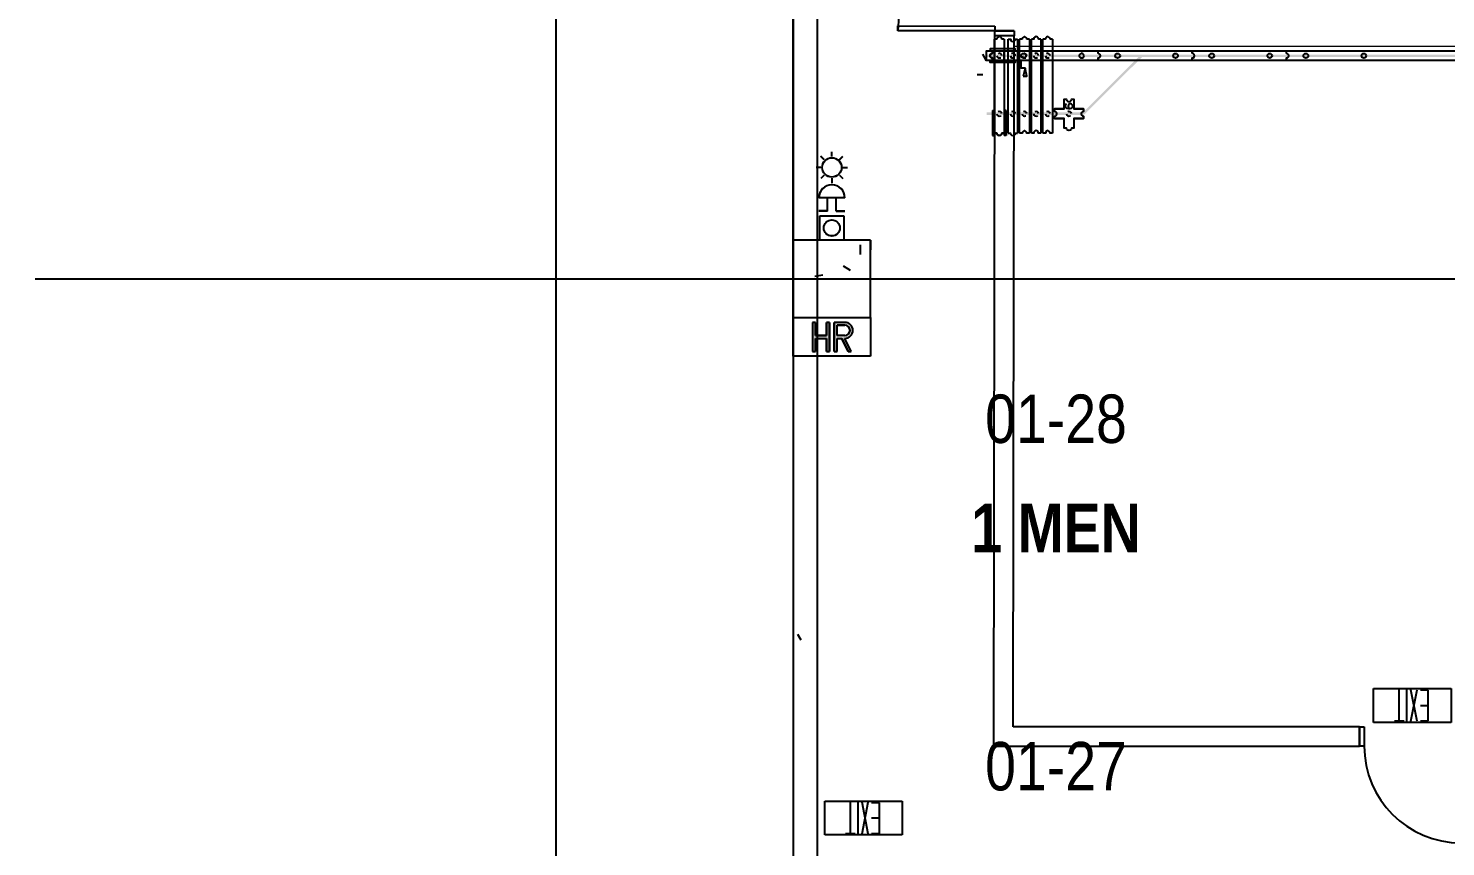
# Model space of a CAD drawing. Header units: millimetres. Extents: x -20146070 to 165023, y -3349561 to 35447.
# Drawn here: x -4864 to 9778, y -66689 to -58238 of the extents above; entities that cross this region are included whole.
import ezdxf
from ezdxf import colors
from ezdxf.entities.mleader import LeaderData, LeaderLine
from ezdxf.math import Vec2, Vec3

# ---------------------------------------------------------------- set-up
doc = ezdxf.new("R2010")
doc.units = ezdxf.units.MM
doc.header["$LTSCALE"] = 50
doc.linetypes.add('CONTINOUS', pattern=[0])
doc.layers.get('Defpoints').update_dxf_attribs({"color": 8, "lineweight": 9})
for name, color, linetype in [('BLK_2 - 1ST_2ND_STOREY_PLAN$0$0-1', 8, 'Continuous'), ('BLK_2 - 1ST_2ND_STOREY_PLAN$0$1599_DB_A_BLK2_HQ_R21- LINKVIEW_BLK2_1ST STOREY Toilet JOH$0$A-_DETA----_ED', 8, 'Continuous'), ('BLK_2 - 1ST_2ND_STOREY_PLAN$0$1599_DB_A_BLK2_HQ_R21- LINKVIEW_BLK2_1ST STOREY Toilet JOH$0$E-_LIGT----_E', 8, 'Continuous'), ('BLK_2 - 1ST_2ND_STOREY_PLAN$0$1599_DB_A_BLK2_HQ_R21- LINKVIEW_BLK2_1ST STOREY Toilet JOH$0$S-_COLN----_E', 8, 'Continuous'), ('BLK_2 - 1ST_2ND_STOREY_PLAN$0$A-_DETA----_ED-2', 8, 'Continuous'), ('BLK_2 - 1ST_2ND_STOREY_PLAN$0$A-_DOOR----_E', 8, 'Continuous'), ('BLK_2 - 1ST_2ND_STOREY_PLAN$0$A-_DOOR----_E-1', 8, 'Continuous'), ('BLK_2 - 1ST_2ND_STOREY_PLAN$0$A-_FLOR----_E', 8, 'Continuous'), ('BLK_2 - 1ST_2ND_STOREY_PLAN$0$A-_FURT----_E-1', 8, 'Continuous'), ('BLK_2 - 1ST_2ND_STOREY_PLAN$0$A-_WALL----_H-2', 8, 'Continuous'), ('BLK_2 - 1ST_2ND_STOREY_PLAN$0$A-_WALLPRTN_E', 8, 'Continuous'), ('BLK_2 - 1ST_2ND_STOREY_PLAN$0$A-_WALLPRTN_E-1', 8, 'Continuous'), ('BLK_2 - 1ST_2ND_STOREY_PLAN$0$E-_FIREALAM_E-1', 8, 'Continuous'), ('BLK_2 - 1ST_2ND_STOREY_PLAN$0$E-_LIGT----_E', 8, 'Continuous'), ('BLK_2 - 1ST_2ND_STOREY_PLAN$0$PDF3_Geometry', 8, 'Continuous'), ('BLK_2 - 1ST_2ND_STOREY_PLAN$0$PDF3_Solid Fills', 8, 'Continuous'), ('BLK_2 - 1ST_2ND_STOREY_PLAN$0$S-_COLN----_E', 8, 'Continuous'), ('BLK_2 - 1ST_2ND_STOREY_PLAN$0$S-_COLN----_E-1', 8, 'Continuous'), ('BLK_2 - 1ST_2ND_STOREY_PLAN$0$S-_COLN----_E-2', 8, 'Continuous'), ('M_FIREALAM-_E-', 10, 'Continuous'), ('NW_ARCHI RM NAME', 7, 'Continuous'), ('NW_GRID LINE', 8, 'Continuous')]:
    doc.layers.add(name, color=color, linetype=linetype)
doc.styles.add('Arial Narrow_1', font='ARIALN.TTF', dxfattribs={"height": 500})
doc.styles.add('Arial Narrow_B_1', font='ARIALNB.TTF', dxfattribs={"height": 500})
doc.styles.add('RomanS', font='romans__.ttf', dxfattribs={"width": 0.75, "height": 40})

# ---------------------------------------------------------------- blocks, each defined once
blk = doc.blocks.new('BLK_2 - 1ST_2ND_STOREY_PLAN$0$IDA - Fire Alarm Bell1 - IDA - Fire Alarm Bell-2587577-BLK 2 1ST STOREY PLAN')
at = {"layer": 'BLK_2 - 1ST_2ND_STOREY_PLAN$0$A-_DETA----_ED-2'}
for p, q in [((-45, -350), (-135, -350)), ((-45, -350), (-45, -485)), ((45, -350), (135, -350)), ((45, -350), (45, -485)), ((-135, -485), (135, -485))]:
    blk.add_line(p, q, dxfattribs=at)
blk.add_arc((0, -485), 135, 180, 360, dxfattribs=at)
blk = doc.blocks.new('BLK_2 - 1ST_2ND_STOREY_PLAN$0$IDA - Manual Call Point1 - IDA - Manual Call Point-2587578-BLK 2 1ST STOREY PLAN')
at = {"layer": 'BLK_2 - 1ST_2ND_STOREY_PLAN$0$A-_DETA----_ED-2'}
for p, q in [((-125, -300), (-125, -50)), ((-125, -50), (125, -50)), ((125, -50), (125, -300)), ((125, -300), (-125, -300))]:
    blk.add_line(p, q, dxfattribs=at)
blk.add_circle((0, -175), 83.3, dxfattribs=at)
blk = doc.blocks.new('BLK_2 - 1ST_2ND_STOREY_PLAN$0$IDA - Strobe Light - IDA - Strobe Light-3513472-BLK 2 1ST STOREY PLAN')
at = {"layer": 'BLK_2 - 1ST_2ND_STOREY_PLAN$0$A-_DETA----_ED-2'}
for p, q in [((-80, 880), (-115, 915)), ((0, 912), (0, 962)), ((80, 880), (115, 915)), ((-113, 800), (-163, 800)), ((112, 800), (162, 800)), ((-80, 720), (-115, 685)), ((0, 687), (0, 637)), ((80, 720), (115, 685))]:
    blk.add_line(p, q, dxfattribs=at)
blk.add_circle((0, 800), 100, dxfattribs=at)
blk = doc.blocks.new('BLK_2 - 1ST_2ND_STOREY_PLAN$0$1599_DB_A_BLK2_HQ_R21_rvt-1-BLK 2 1ST STOREY PLAN')
at = {"layer": 'BLK_2 - 1ST_2ND_STOREY_PLAN$0$A-_WALL----_H-2'}
h = blk.add_hatch(dxfattribs=at)
h.set_pattern_fill('FP_3', color=256, style=0, pattern_type=2)
h.set_pattern_definition([(0, (0, 0), (1016, 254), [83.82, -678.18, 83.82, -678.18, -4064]), (0, (0, 0), (1016, 254), [-1524, 83.82, -1440.18, 83.82, -678.18, -1778]), (0, (0, 0), (1016, 254), [-3810, 83.82, -424.18, 83.82, -1186.18]), (120, (381, 127), (-727.97045, 752.8818), [83.82, -678.18, 83.82, -678.18, -4064]), (120, (381, 127), (-727.97045, 752.8818), [-1524, 83.82, -1440.18, 83.82, -678.18, -1778]), (120, (381, 127), (-727.97045, 752.8818), [-3810, 83.82, -424.18, 83.82, -1186.18]), (240, (508, 635), (-288.02955, -1006.8818), [83.82, -678.18, 83.82, -678.18, -4064]), (240, (508, 635), (-288.02955, -1006.8818), [-1524, 83.82, -1440.18, 83.82, -678.18, -1778]), (240, (508, 635), (-288.02955, -1006.8818), [-3810, 83.82, -424.18, 83.82, -1186.18])])
h.paths.add_polyline_path([(-139086, -116002), (-139011, -116002), (-139011, -115786), (-139086, -115786), (-139086, -115811), (-139136, -115811), (-139136, -115977), (-139086, -115977)])
h.paths.add_polyline_path([(-139086, -114386), (-139011, -114386), (-139011, -114169), (-139086, -114169), (-139086, -114194), (-139136, -114194), (-139136, -114361), (-139086, -114361)])
h.paths.add_polyline_path([(-139079, -112769), (-139011, -112769), (-139011, -112552), (-139086, -112552), (-139086, -112577), (-139136, -112577), (-139136, -112744), (-139086, -112744), (-139086, -112769)])
h.paths.add_polyline_path([(-139011, -108952), (-139011, -108686), (-139086, -108686), (-139086, -108711), (-139136, -108711), (-139136, -108927), (-139086, -108927), (-139086, -108952), (-139069, -108952)])
h.paths.add_polyline_path([(-139086, -107286), (-139011, -107286), (-139011, -107037), (-139086, -107037), (-139086, -107062), (-139136, -107062), (-139136, -107261), (-139086, -107261)])
h.paths.add_polyline_path([(-139086, -105637), (-139011, -105637), (-139011, -105352), (-139086, -105352), (-139086, -105377), (-139136, -105377), (-139136, -105612), (-139086, -105612)])
at = {"layer": 'BLK_2 - 1ST_2ND_STOREY_PLAN$0$S-_COLN----_E-2'}
h = blk.add_hatch(dxfattribs=at)
h.set_pattern_fill('FP_2', color=256, style=0, pattern_type=2)
h.set_pattern_definition([(50, (0, 0), (1821.84, -159.391), [190.5, -2095.5]), (355, (0, 0), (-352.428, 1910.567), [152.4, -1676.4]), (100.451, (151.8, -13.3), (1469.426, 1751.166), [161.9, -1780.901]), (46.184, (0, 508), (2710.79, -420.428), [285.75, -3143.25]), (96.636, (226, 473), (2374.026, 2474.276), [242.85, -2671.35]), (351.184, (0, 508), (2374.05, 2474.253), [228.6, -2514.6]), (21, (254, 381), (1516.144, -1022.652), [190.5, -2095.5]), (326, (254, 381), (618.02, 1841.88), [152.4, -1676.4]), (71.451, (380.3, 295.8), (2134.171, 819.212), [161.9, -1780.901]), (37.5, (0, 0), (30.886, 845.5504), [83.82, -1572.26, 83.82, -1617.98, -1682.75]), (37.5, (0, 0), (30.886, 845.5504), [-3357.88, 83.82, -1598.93]), (7.5, (0, 0), (668.1966, 1001.8057), [83.82, -886.46, 83.82, -1534.16, -641.35]), (7.5, (0, 0), (668.1966, 1001.8057), [-2588.26, 83.82, -557.53]), (327.5, (-566.4, 0), (1355.9093, -57.2896), [83.82, -551.18, 83.82, -1897.38, -2628.9]), (327.5, (-566.4, 0), (1355.9093, -57.2896), [-2616.2, 83.82, -2545.08]), (317.5, (-820.4, 0), (1481.293, 254.266), [83.82, -741.68, 83.82, -1231.9, -1866.9]), (317.5, (-820.4, 0), (1481.293, 254.266), [-2141.22, 83.82, -1783.08])])
h.paths.add_polyline_path([(-139104, -103952), (-138336, -103952), (-138336, -103152), (-139136, -103152), (-139136, -103952)])
at = {"layer": 'BLK_2 - 1ST_2ND_STOREY_PLAN$0$A-_FLOR----_E'}
for p, q in [((-139136, -87202), (-139136, -103952)), ((-141586, -89227), (-141586, -119702)), ((-139136, -103952), (-139136, -89227))]:
    blk.add_line(p, q, dxfattribs=at)
at = {"layer": 'BLK_2 - 1ST_2ND_STOREY_PLAN$0$A-_WALLPRTN_E'}
blk.add_line((-138336, -103152), (-138336, -103252), dxfattribs=at)
at = {"layer": 'BLK_2 - 1ST_2ND_STOREY_PLAN$0$A-_WALLPRTN_E-1'}
blk.add_line((-138441, -103302), (-138441, -103202), dxfattribs=at)
at = {"layer": 'BLK_2 - 1ST_2ND_STOREY_PLAN$0$S-_COLN----_E'}
blk.add_line((-138336, -103252), (-138336, -103152), dxfattribs=at)
at = {"layer": 'BLK_2 - 1ST_2ND_STOREY_PLAN$0$S-_COLN----_E-1'}
for p, q in [((-138336, -103152), (-139136, -103152)), ((-138336, -103952), (-138336, -103252)), ((-139136, -103952), (-138336, -103952))]:
    blk.add_line(p, q, dxfattribs=at)
at = {"layer": 'BLK_2 - 1ST_2ND_STOREY_PLAN$0$E-_FIREALAM_E-1'}
blk.add_blockref('BLK_2 - 1ST_2ND_STOREY_PLAN$0$IDA - Strobe Light - IDA - Strobe Light-3513472-BLK 2 1ST STOREY PLAN', (-138736, -103202), dxfattribs=at)
at = {"layer": 'BLK_2 - 1ST_2ND_STOREY_PLAN$0$E-_FIREALAM_E-1', "rotation": 180}
for name in ['BLK_2 - 1ST_2ND_STOREY_PLAN$0$IDA - Fire Alarm Bell1 - IDA - Fire Alarm Bell-2587577-BLK 2 1ST STOREY PLAN', 'BLK_2 - 1ST_2ND_STOREY_PLAN$0$IDA - Manual Call Point1 - IDA - Manual Call Point-2587578-BLK 2 1ST STOREY PLAN']:
    blk.add_blockref(name, (-138736, -103202), dxfattribs=at)
blk = doc.blocks.new('BLK_2 - 1ST_2ND_STOREY_PLAN$0$1599_DB_A_BLK2_HQ_R21- LINKVIEW_BLK2_1ST STOREY Toilet JOH$0$IDA - Exit Sign - IDA - Exit Sign - One Side-2587573-LINKVIEW_BLK2_1ST STOREY')
at = {"layer": 'BLK_2 - 1ST_2ND_STOREY_PLAN$0$1599_DB_A_BLK2_HQ_R21- LINKVIEW_BLK2_1ST STOREY Toilet JOH$0$A-_DETA----_ED'}
for p, q in [((-164, -115), (-164, -433)), ((-84, -115), (-164, -115)), ((-49, -113), (14, -438)), ((14, -113), (-49, -438)), ((55, -113), (55, -438)), ((185, -115), (85, -115)), ((135, -115), (135, -438)), ((-84, -275), (-164, -275)), ((-164, -433), (-84, -433))]:
    blk.add_line(p, q, dxfattribs=at)
at = {"layer": 'BLK_2 - 1ST_2ND_STOREY_PLAN$0$1599_DB_A_BLK2_HQ_R21- LINKVIEW_BLK2_1ST STOREY Toilet JOH$0$E-_LIGT----_E'}
for p, q in [((-400, -450), (-400, -100)), ((-400, -100), (400, -100)), ((400, -100), (400, -450)), ((400, -450), (-400, -450))]:
    blk.add_line(p, q, dxfattribs=at)
blk = doc.blocks.new('BLK_2 - 1ST_2ND_STOREY_PLAN$0$1599_DB_A_BLK2_HQ_R21- LINKVIEW_BLK2_1ST STOREY Toilet JOH$0$IDA - Strobe Light - IDA - Strobe Light-3513472-LINKVIEW_BLK2_1ST STOREY')
at = {"layer": 'BLK_2 - 1ST_2ND_STOREY_PLAN$0$1599_DB_A_BLK2_HQ_R21- LINKVIEW_BLK2_1ST STOREY Toilet JOH$0$A-_DETA----_ED'}
for p, q in [((-80, 880), (-115, 915)), ((0, 912), (0, 962)), ((80, 880), (115, 915)), ((-113, 800), (-163, 800)), ((112, 800), (162, 800)), ((-80, 720), (-115, 685)), ((0, 687), (0, 637)), ((80, 720), (115, 685))]:
    blk.add_line(p, q, dxfattribs=at)
blk.add_circle((0, 800), 100, dxfattribs=at)
blk = doc.blocks.new('BLK_2 - 1ST_2ND_STOREY_PLAN$0$1599_DB_A_BLK2_HQ_R21- LINKVIEW_BLK2_1ST STOREY Toilet JOH$0$IDA - Manual Call Point1 - IDA - Manual Call Point-2587578-LINKVIEW_BLK2_1ST STOREY')
at = {"layer": 'BLK_2 - 1ST_2ND_STOREY_PLAN$0$1599_DB_A_BLK2_HQ_R21- LINKVIEW_BLK2_1ST STOREY Toilet JOH$0$A-_DETA----_ED'}
for p, q in [((-125, -300), (-125, -50)), ((-125, -50), (125, -50)), ((125, -50), (125, -300)), ((125, -300), (-125, -300))]:
    blk.add_line(p, q, dxfattribs=at)
blk.add_circle((0, -175), 83.3, dxfattribs=at)
blk = doc.blocks.new('BLK_2 - 1ST_2ND_STOREY_PLAN$0$1599_DB_A_BLK2_HQ_R21- LINKVIEW_BLK2_1ST STOREY Toilet JOH$0$IDA - Fire Alarm Bell1 - IDA - Fire Alarm Bell-2587577-LINKVIEW_BLK2_1ST STOREY')
at = {"layer": 'BLK_2 - 1ST_2ND_STOREY_PLAN$0$1599_DB_A_BLK2_HQ_R21- LINKVIEW_BLK2_1ST STOREY Toilet JOH$0$A-_DETA----_ED'}
for p, q in [((-45, -350), (-135, -350)), ((-45, -350), (-45, -485)), ((45, -350), (135, -350)), ((45, -350), (45, -485)), ((-135, -485), (135, -485))]:
    blk.add_line(p, q, dxfattribs=at)
blk.add_arc((0, -485), 135, 180, 360, dxfattribs=at)
blk = doc.blocks.new('BLK_2 - 1ST_2ND_STOREY_PLAN$0$IDA - Exit Sign - IDA - Exit Sign - One Side-2587573-BLK 2 1ST STOREY PLAN')
at = {"layer": 'BLK_2 - 1ST_2ND_STOREY_PLAN$0$A-_DETA----_ED-2'}
for p, q in [((-164, -115), (-164, -433)), ((-84, -115), (-164, -115)), ((-49, -113), (14, -438)), ((14, -113), (-49, -438)), ((55, -113), (55, -438)), ((185, -115), (85, -115)), ((135, -115), (135, -438)), ((-84, -275), (-164, -275)), ((-164, -433), (-84, -433))]:
    blk.add_line(p, q, dxfattribs=at)
at = {"layer": 'BLK_2 - 1ST_2ND_STOREY_PLAN$0$E-_LIGT----_E'}
for p, q in [((-400, -450), (-400, -100)), ((-400, -100), (400, -100)), ((400, -100), (400, -450)), ((400, -450), (-400, -450))]:
    blk.add_line(p, q, dxfattribs=at)
blk = doc.blocks.new('BLK_2 - 1ST_2ND_STOREY_PLAN$0$IDA - F - Single - Swing - 1100L X 2200H - B2-TD01-4055582-BLK 2 -1ST STOREY WALL SETTING OUT')
at = {"layer": 'BLK_2 - 1ST_2ND_STOREY_PLAN$0$A-_DOOR----_E'}
for p, q in [((-550, 100), (-550, -100)), ((-550, 100), (-500, 100)), ((-550, 100), (-550, 100)), ((-500, 100), (-500, -100)), ((-500, 100), (-500, 100)), ((500, 100), (500, -100)), ((500, 100), (550, 100)), ((500, 100), (500, 100)), ((550, 100), (550, -100)), ((550, 100), (550, 100)), ((-550, -100), (-550, -100)), ((-500, -100), (-550, -100)), ((-500, -100), (-500, -100)), ((450, -100), (500, -100)), ((450, -1100), (450, -100)), ((500, -100), (500, -1100)), ((500, -100), (500, -100)), ((550, -100), (500, -100)), ((550, -100), (550, -100)), ((500, -1100), (450, -1100))]:
    blk.add_line(p, q, dxfattribs=at)
blk.add_arc((500, -100), 1000, 180, 270, dxfattribs=at)
at = {"layer": 'BLK_2 - 1ST_2ND_STOREY_PLAN$0$A-_DOOR----_E-1'}
for p, q in [((-550, 100), (-500, 100)), ((-550, -100), (-550, 100)), ((-500, 100), (-500, -100)), ((500, 100), (550, 100)), ((500, -100), (500, 100)), ((550, 100), (550, -100)), ((-500, -100), (-550, -100)), ((550, -100), (500, -100))]:
    blk.add_line(p, q, dxfattribs=at)
blk = doc.blocks.new('BLK_2 - 1ST_2ND_STOREY_PLAN$0$1599_DB_A_BLK2_HQ_R21- LINKVIEW_BLK2_1ST STOREY Toilet JOH$0$IDA - Hosereel - Scaled - HR-3516646-LINKVIEW_BLK2_1ST STOREY')
at = {"layer": 'BLK_2 - 1ST_2ND_STOREY_PLAN$0$1599_DB_A_BLK2_HQ_R21- LINKVIEW_BLK2_1ST STOREY Toilet JOH$0$A-_DETA----_ED'}
blk.add_hatch(color=256, dxfattribs=at).paths.add_polyline_path([(-120, -50), (-150, -50), (-150, -350), (-120, -350), (-120, -215), (-5, -215), (-5, -350), (25, -350), (25, -50), (-5, -50), (-5, -185), (-120, -185)], flags=0)
h = blk.add_hatch(color=256, dxfattribs=at)
h.paths.add_polyline_path([(185, -50), (75, -50), (75, -350), (105, -350), (105, -215), (152, -215), (217, -350), (250, -350), (185, -215), (206, -212), (226, -204), (244, -190), (256, -174), (265, -154), (267, -132), (265, -111), (256, -91), (243, -74), (226, -61), (206, -53)], flags=0)
h.paths.add_polyline_path([(105, -80), (199, -82), (211, -87), (222, -95), (230, -106), (236, -119), (238, -132), (236, -146), (230, -159), (222, -170), (211, -178), (199, -183), (185, -185), (105, -185)], flags=0)
for p, q in [((-350, -400), (-350, 0)), ((-350, 0), (450, 0)), ((450, 0), (450, -400)), ((-120, -50), (-150, -50)), ((-150, -50), (-150, -350)), ((-120, -50), (-150, -50)), ((-150, -50), (-150, -350)), ((-120, -50), (-120, -185)), ((-120, -185), (-120, -50)), ((25, -50), (-5, -50)), ((-5, -185), (-5, -50)), ((25, -50), (-5, -50)), ((-5, -50), (-5, -185)), ((25, -50), (25, -350)), ((25, -350), (25, -50)), ((75, -350), (75, -50)), ((185, -50), (75, -50)), ((185, -50), (75, -50)), ((75, -50), (75, -350)), ((105, -185), (105, -80)), ((185, -80), (105, -80)), ((105, -185), (105, -80)), ((105, -80), (185, -80)), ((-120, -185), (-5, -185)), ((-5, -185), (-120, -185)), ((-120, -215), (-5, -215)), ((-120, -215), (-120, -350)), ((-120, -350), (-120, -215)), ((-120, -215), (-5, -215)), ((-5, -350), (-5, -215)), ((-5, -215), (-5, -350)), ((185, -185), (105, -185)), ((185, -185), (105, -185)), ((105, -350), (105, -215)), ((105, -215), (152, -215)), ((105, -350), (105, -215)), ((105, -215), (152, -215)), ((217, -350), (152, -215)), ((152, -215), (217, -350)), ((250, -350), (185, -215)), ((250, -350), (185, -215)), ((450, -400), (-350, -400)), ((-150, -350), (-120, -350)), ((-150, -350), (-120, -350)), ((-5, -350), (25, -350)), ((-5, -350), (25, -350)), ((75, -350), (105, -350)), ((75, -350), (105, -350)), ((217, -350), (250, -350)), ((217, -350), (250, -350))]:
    blk.add_line(p, q, dxfattribs=at)
for radius in [82.5, 82.5, 52.5, 52.5]:
    blk.add_arc((185, -132), radius, 270, 90, dxfattribs=at)
blk = doc.blocks.new('BLK_2 - 1ST_2ND_STOREY_PLAN$0$1599_DB_A_BLK2_HQ_R21- LINKVIEW_BLK2_1ST STOREY Toilet JOH')
at = {"layer": 'BLK_2 - 1ST_2ND_STOREY_PLAN$0$1599_DB_A_BLK2_HQ_R21- LINKVIEW_BLK2_1ST STOREY Toilet JOH$0$S-_COLN----_E'}
h = blk.add_hatch(dxfattribs=at)
h.set_pattern_fill('FP_1', color=256, style=0, pattern_type=2)
h.set_pattern_definition([(50, (0, 0), (1821.84, -159.39), [190.5, -2095.5]), (355, (0, 0), (-352.43, 1910.57), [152.4, -1676.4]), (100.451, (151.8, -13.3), (1469.426, 1751.166), [161.9, -1780.9]), (46.184, (0, 508), (2710.79, -420.43), [285.75, -3143.25]), (96.636, (226, 473), (2374.03, 2474.28), [242.85, -2671.35]), (351.184, (0, 508), (2374.05, 2474.25), [228.6, -2514.6]), (21, (254, 381), (1516.143, -1022.652), [190.5, -2095.5]), (326, (254, 381), (618.02, 1841.88), [152.4, -1676.4]), (71.451, (380.3, 295.8), (2134.17, 819.21), [161.9, -1780.9]), (37.5, (0, 0), (30.886, 845.5504), [83.82, -1572.26, 83.82, -1617.98, -1682.75]), (37.5, (0, 0), (30.886, 845.5504), [-3357.88, 83.82, -1598.93]), (7.5, (0, 0), (668.197, 1001.806), [83.82, -886.46, 83.82, -1534.16, -641.35]), (7.5, (0, 0), (668.197, 1001.806), [-2588.26, 83.82, -557.53]), (327.5, (-566.4, 0), (1355.909, -57.2896), [83.82, -551.18, 83.82, -1897.38, -2628.9]), (327.5, (-566.4, 0), (1355.909, -57.2896), [-2616.2, 83.82, -2545.08]), (317.5, (-820.4, 0), (1481.293, 254.266), [83.82, -741.68, 83.82, -1231.9, -1866.9]), (317.5, (-820.4, 0), (1481.293, 254.266), [-2141.22, 83.82, -1783.08])])
h.paths.add_polyline_path([(-7797, -61225), (-7029, -61225), (-7029, -60425), (-7829, -60425), (-7829, -61225)], flags=0)
for p, q in [((-10279, -46500), (-10279, -76975)), ((-7829, -54025), (-7829, -75475)), ((-7029, -60425), (-7829, -60425)), ((-7029, -60425), (-7029, -60525)), ((-7029, -60525), (-7029, -60425)), ((-7029, -61113), (-7029, -60425)), ((-7029, -61225), (-7029, -60525)), ((-7829, -61225), (-7029, -61225))]:
    blk.add_line(p, q, dxfattribs=at)
at = {"layer": 'BLK_2 - 1ST_2ND_STOREY_PLAN$0$A-_WALLPRTN_E'}
for p, q in [((-5757, -65650), (-5747, -58315)), ((-5547, -58315), (-5747, -58315)), ((-5557, -65450), (-5547, -58315)), ((-1980, -65450), (-5557, -65450)), ((-1980, -65650), (-1980, -65450))]:
    blk.add_line(p, q, dxfattribs=at)
at = {"layer": 'BLK_2 - 1ST_2ND_STOREY_PLAN$0$A-_WALLPRTN_E-1'}
blk.add_line((-5757, -65650), (-1980, -65650), dxfattribs=at)
at = {"layer": 'Defpoints'}
blk.add_line((-5547, -58422), (-594, -58422), dxfattribs=at)
at = {"layer": 'BLK_2 - 1ST_2ND_STOREY_PLAN$0$1599_DB_A_BLK2_HQ_R21- LINKVIEW_BLK2_1ST STOREY Toilet JOH$0$S-_COLN----_E'}
for name, p in [('BLK_2 - 1ST_2ND_STOREY_PLAN$0$1599_DB_A_BLK2_HQ_R21- LINKVIEW_BLK2_1ST STOREY Toilet JOH$0$IDA - Strobe Light - IDA - Strobe Light-3513472-LINKVIEW_BLK2_1ST STOREY', (-7429, -60475)), ('BLK_2 - 1ST_2ND_STOREY_PLAN$0$1599_DB_A_BLK2_HQ_R21- LINKVIEW_BLK2_1ST STOREY Toilet JOH$0$IDA - Hosereel - Scaled - HR-3516646-LINKVIEW_BLK2_1ST STOREY', (-7479, -61225))]:
    blk.add_blockref(name, p, dxfattribs=at)
at = {"layer": 'BLK_2 - 1ST_2ND_STOREY_PLAN$0$1599_DB_A_BLK2_HQ_R21- LINKVIEW_BLK2_1ST STOREY Toilet JOH$0$S-_COLN----_E', "rotation": 180}
for name, p in [('BLK_2 - 1ST_2ND_STOREY_PLAN$0$1599_DB_A_BLK2_HQ_R21- LINKVIEW_BLK2_1ST STOREY Toilet JOH$0$IDA - Fire Alarm Bell1 - IDA - Fire Alarm Bell-2587577-LINKVIEW_BLK2_1ST STOREY', (-7429, -60475)), ('BLK_2 - 1ST_2ND_STOREY_PLAN$0$1599_DB_A_BLK2_HQ_R21- LINKVIEW_BLK2_1ST STOREY Toilet JOH$0$IDA - Manual Call Point1 - IDA - Manual Call Point-2587578-LINKVIEW_BLK2_1ST STOREY', (-7429, -60475)), ('BLK_2 - 1ST_2ND_STOREY_PLAN$0$1599_DB_A_BLK2_HQ_R21- LINKVIEW_BLK2_1ST STOREY Toilet JOH$0$IDA - Exit Sign - IDA - Exit Sign - One Side-2587573-LINKVIEW_BLK2_1ST STOREY', (-7102, -66668))]:
    blk.add_blockref(name, p, dxfattribs=at)
at = {"layer": 'BLK_2 - 1ST_2ND_STOREY_PLAN$0$A-_DOOR----_E', "rotation": 269.9197596336181}
blk.add_blockref('BLK_2 - 1ST_2ND_STOREY_PLAN$0$IDA - F - Single - Swing - 1100L X 2200H - B2-TD01-4055582-BLK 2 -1ST STOREY WALL SETTING OUT', (-5646, -57765), dxfattribs=at)
at = {"layer": 'BLK_2 - 1ST_2ND_STOREY_PLAN$0$A-_DOOR----_E'}
blk.add_blockref('BLK_2 - 1ST_2ND_STOREY_PLAN$0$IDA - F - Single - Swing - 1100L X 2200H - B2-TD01-4055582-BLK 2 -1ST STOREY WALL SETTING OUT', (-1430, -65550), dxfattribs=at)
at = {"layer": 'BLK_2 - 1ST_2ND_STOREY_PLAN$0$A-_FURT----_E-1', "rotation": 180}
blk.add_blockref('BLK_2 - 1ST_2ND_STOREY_PLAN$0$IDA - Exit Sign - IDA - Exit Sign - One Side-2587573-BLK 2 1ST STOREY PLAN', (-1433, -65506), dxfattribs=at)
blk = doc.blocks.new('BLK_2 - 1ST_2ND_STOREY_PLAN')
at = {"layer": 'BLK_2 - 1ST_2ND_STOREY_PLAN$0$PDF3_Solid Fills'}
for points in [[(-126437, -101237), (-137137, -101237), (-137137, -101261), (-126437, -101261)], [(-136802, -101249), (-136829, -101249), (-136829, -101847), (-136802, -101847)], [(-136145, -101838), (-136127, -101856), (-135528, -101258), (-135546, -101240)], [(-137137, -101835), (-137137, -101862), (-136136, -101862), (-136136, -101835)]]:
    blk.add_hatch(color=256, dxfattribs=at).paths.add_polyline_path(points)
at = {"layer": 'BLK_2 - 1ST_2ND_STOREY_PLAN$0$PDF3_Geometry'}
for points in [[(-136957, -101077), (-136980, -101077), (-136983, -101065), (-136992, -101056), (-137007, -101050), (-137019, -101056), (-137028, -101065), (-137031, -101077), (-137057, -101077)], [(-136915, -101077), (-136891, -101077), (-136888, -101089), (-136879, -101098), (-136865, -101101), (-136853, -101098), (-136844, -101089), (-136841, -101077), (-136817, -101077)], [(-136696, -101077), (-136722, -101077), (-136725, -101065), (-136734, -101056), (-136746, -101050), (-136758, -101056), (-136767, -101065), (-136770, -101077), (-136796, -101077)], [(-136577, -101077), (-136601, -101077), (-136604, -101065), (-136613, -101056), (-136625, -101050), (-136639, -101056), (-136648, -101065), (-136651, -101077), (-136675, -101077)], [(-136456, -101077), (-136482, -101077), (-136485, -101065), (-136494, -101056), (-136506, -101050), (-136518, -101056), (-136527, -101065), (-136530, -101077), (-136556, -101077)], [(-137137, -101302), (-137176, -101234)], [(-136841, -101198), (-136841, -101178), (-137102, -101178), (-137102, -101198)], [(-136841, -101299), (-136841, -101320), (-137102, -101320), (-137102, -101299)], [(-137031, -101249), (-137028, -101261), (-137019, -101269), (-137007, -101272), (-136992, -101269)], [(-136980, -101249), (-136983, -101237), (-136992, -101228), (-137007, -101222), (-137019, -101228)], [(-136957, -101299), (-136957, -101198)], [(-136891, -101249), (-136888, -101261), (-136879, -101269), (-136865, -101272), (-136853, -101269)], [(-136841, -101249), (-136844, -101237), (-136853, -101228), (-136865, -101222), (-136879, -101228)], [(-136740, -101379), (-136782, -101379), (-136782, -101299)], [(-136770, -101249), (-136767, -101261), (-136758, -101269), (-136746, -101272), (-136734, -101269), (-136731, -101269)], [(-136722, -101249), (-136725, -101237), (-136734, -101228), (-136746, -101222), (-136758, -101228)], [(-136651, -101249), (-136648, -101261), (-136639, -101269), (-136625, -101272), (-136613, -101269)], [(-136601, -101249), (-136604, -101237), (-136613, -101228), (-136625, -101222), (-136639, -101228)], [(-136530, -101249), (-136527, -101261), (-136518, -101269), (-136506, -101272), (-136494, -101269), (-136491, -101269)], [(-136482, -101249), (-136485, -101237), (-136494, -101228), (-136506, -101222), (-136518, -101228)], [(-135985, -101299), (-135985, -101272), (-135973, -101269), (-135964, -101261), (-135961, -101249), (-135964, -101237), (-135973, -101228), (-135985, -101222), (-135985, -101198)], [(-135013, -101299), (-135013, -101272), (-135001, -101269), (-134992, -101261), (-134989, -101249), (-134992, -101237), (-135001, -101228), (-135013, -101222), (-135013, -101198)], [(-134041, -101299), (-134041, -101272), (-134029, -101269), (-134020, -101261), (-134017, -101249), (-134020, -101237), (-134029, -101228), (-134041, -101222), (-134041, -101198)], [(-137235, -101444), (-137176, -101444)], [(-136337, -101797), (-136337, -101699), (-136311, -101699), (-136308, -101711), (-136299, -101720), (-136287, -101723), (-136275, -101720), (-136263, -101711), (-136260, -101699), (-136236, -101699), (-136236, -101797), (-136136, -101797), (-136236, -101797), (-136136, -101797), (-136136, -101824), (-136148, -101827), (-136156, -101835), (-136162, -101847), (-136156, -101862), (-136148, -101871), (-136136, -101874), (-136136, -101898), (-136236, -101898), (-136136, -101898), (-136236, -101898), (-136236, -101998), (-136260, -101998), (-136263, -102010), (-136275, -102019), (-136287, -102022), (-136299, -102019), (-136308, -102010), (-136311, -101998), (-136337, -101998), (-136337, -101898)], [(-136313, -101750), (-136322, -101752), (-136325, -101764), (-136325, -101773), (-136322, -101782), (-136311, -101791), (-136293, -101794), (-136275, -101794), (-136260, -101791), (-136251, -101782), (-136248, -101773), (-136248, -101767), (-136251, -101758), (-136260, -101750), (-136269, -101747), (-136275, -101747), (-136284, -101750), (-136293, -101758), (-136296, -101767), (-136296, -101773), (-136293, -101782), (-136284, -101791), (-136275, -101794)], [(-137075, -101815), (-137057, -101815)], [(-137031, -101850), (-137028, -101862), (-137019, -101871), (-137007, -101874), (-136992, -101871), (-136992, -101868)], [(-136980, -101847), (-136983, -101835), (-136992, -101827), (-137007, -101824), (-137019, -101827)], [(-136936, -101815), (-136957, -101815)], [(-136891, -101850), (-136888, -101862), (-136879, -101871), (-136865, -101874), (-136853, -101871), (-136853, -101868)], [(-136841, -101847), (-136844, -101835), (-136853, -101827), (-136865, -101824), (-136879, -101827)], [(-136770, -101850), (-136767, -101862), (-136758, -101871), (-136746, -101874), (-136734, -101871), (-136731, -101868)], [(-136722, -101847), (-136725, -101835), (-136734, -101827), (-136746, -101824), (-136758, -101827)], [(-136651, -101850), (-136648, -101862), (-136639, -101871), (-136625, -101874), (-136613, -101871), (-136613, -101868)], [(-136601, -101847), (-136604, -101835), (-136613, -101827), (-136625, -101824), (-136639, -101827)], [(-136530, -101850), (-136527, -101862), (-136518, -101871), (-136506, -101874), (-136494, -101871), (-136491, -101868)], [(-136482, -101847), (-136485, -101835), (-136494, -101827), (-136506, -101824), (-136518, -101827)], [(-136435, -101898), (-136337, -101898), (-136435, -101898), (-136435, -101874), (-136423, -101871), (-136414, -101862), (-136411, -101847), (-136414, -101835), (-136423, -101827), (-136435, -101824), (-136435, -101797), (-136337, -101797), (-136435, -101797)], [(-136311, -101850), (-136308, -101862), (-136299, -101871), (-136287, -101874), (-136275, -101871), (-136272, -101868)], [(-136260, -101847), (-136263, -101835), (-136275, -101827), (-136287, -101824), (-136299, -101827)], [(-136696, -102049), (-136722, -102049), (-136725, -102037), (-136734, -102028), (-136746, -102022), (-136758, -102028), (-136767, -102037), (-136770, -102049), (-136796, -102049)], [(-136577, -102049), (-136601, -102049), (-136604, -102037), (-136613, -102028), (-136625, -102022), (-136639, -102028), (-136648, -102037), (-136651, -102049), (-136675, -102049)], [(-136456, -102049), (-136482, -102049), (-136485, -102037), (-136494, -102028), (-136506, -102022), (-136518, -102028), (-136527, -102037), (-136530, -102049), (-136556, -102049)], [(-137075, -102073), (-137057, -102073)], [(-136936, -102073), (-136957, -102073)], [(-136915, -102049), (-136891, -102049), (-136888, -102061), (-136879, -102070), (-136865, -102073), (-136853, -102070), (-136844, -102061), (-136841, -102049), (-136817, -102049)]]:
    blk.add_lwpolyline(points, dxfattribs=at)
at = {"layer": 'BLK_2 - 1ST_2ND_STOREY_PLAN$0$PDF3_Geometry', "ltscale": 85.93686}
for points in [[(-137057, -102073), (-137057, -101077)], [(-136957, -101077), (-136957, -102073)]]:
    blk.add_lwpolyline(points, dxfattribs=at)
at = {"layer": 'BLK_2 - 1ST_2ND_STOREY_PLAN$0$PDF3_Geometry', "ltscale": 77.04684}
for points in [[(-136915, -102049), (-136915, -101077)], [(-136817, -101077), (-136817, -102049)], [(-136796, -102049), (-136796, -101077)], [(-136696, -101077), (-136696, -102049)], [(-136675, -102049), (-136675, -101077)], [(-136577, -101077), (-136577, -102049)], [(-136556, -102049), (-136556, -101077)], [(-136456, -101077), (-136456, -102049)]]:
    blk.add_lwpolyline(points, dxfattribs=at)
at = {"layer": 'BLK_2 - 1ST_2ND_STOREY_PLAN$0$PDF3_Geometry'}
for points in [[(-132097, -101222), (-132085, -101228), (-132076, -101237), (-132073, -101249), (-132076, -101261), (-132085, -101269), (-132097, -101272), (-132097, -101299), (-137075, -101299), (-137137, -101299), (-137137, -101198), (-137075, -101198), (-132097, -101198)], [(-137075, -101272), (-137090, -101269), (-137099, -101261), (-137102, -101249), (-137099, -101237), (-137090, -101228), (-137075, -101222), (-137075, -101198), (-137075, -101222), (-137090, -101228), (-137099, -101237), (-137102, -101249), (-137099, -101261), (-137090, -101269), (-137075, -101272), (-137075, -101299)], [(-136130, -101249), (-136136, -101237), (-136145, -101228), (-136156, -101222), (-136168, -101228), (-136177, -101237), (-136180, -101249), (-136177, -101261), (-136168, -101269), (-136156, -101272), (-136145, -101269), (-136136, -101261)], [(-136761, -101459), (-136722, -101459), (-136740, -101379)], [(-136980, -102049), (-136983, -102061), (-136992, -102070), (-137007, -102073), (-137019, -102070), (-137028, -102061), (-137031, -102049), (-137057, -102049), (-137031, -102049), (-137028, -102061), (-137019, -102070), (-137007, -102073), (-136992, -102070), (-136983, -102061), (-136980, -102049), (-136957, -102049)]]:
    blk.add_lwpolyline(points, close=True, dxfattribs=at)
at = {"layer": 'BLK_2 - 1ST_2ND_STOREY_PLAN$0$PDF3_Geometry', "ltscale": 74.0835}
for points in [[(-137075, -101815), (-137075, -102073)], [(-136936, -101815), (-136936, -102073)]]:
    blk.add_lwpolyline(points, dxfattribs=at)
at = {"layer": 'BLK_2 - 1ST_2ND_STOREY_PLAN$0$PDF3_Geometry'}
for centre, radius in [((-136756, -101249), 24.8), ((-135784, -101249), 24.8), ((-135185, -101249), 23.8), ((-134812, -101249), 24.8), ((-134213, -101249), 23.8), ((-133840, -101249), 24.8), ((-133241, -101249), 23.8)]:
    blk.add_circle(centre, radius, dxfattribs=at)
blk.add_blockref('BLK_2 - 1ST_2ND_STOREY_PLAN$0$1599_DB_A_BLK2_HQ_R21- LINKVIEW_BLK2_1ST STOREY Toilet JOH', (-131307, -42728))
at = {"layer": 'BLK_2 - 1ST_2ND_STOREY_PLAN$0$0-1'}
blk.add_blockref('BLK_2 - 1ST_2ND_STOREY_PLAN$0$1599_DB_A_BLK2_HQ_R21_rvt-1-BLK 2 1ST STOREY PLAN', (0, 0), dxfattribs=at)
blk = doc.blocks.new('SMOKE')
at = {"color": 7, "linetype": 'CONTINOUS'}
ml = blk.add_multileader_mtext('Standard', dxfattribs=at)
ml.set_content('{\\fArial|b0|i0|c0|p34;S}', color=7, style='RomanS')
ml.set_leader_properties(color=10)
ml.build(insert=Vec2(0, 0))
ml.multileader.update_dxf_attribs({"dogleg_length": 3.34, "arrow_head_size": 171, "scale": 50})
ctx = ml.context
ctx.base_point, ctx.scale, ctx.char_height, ctx.arrow_head_size, ctx.landing_gap_size, ctx.plane_origin = Vec3(10040459, 1663039), 50, 256.67, 171, 171, Vec3(10036247, 1658323)
notes = []
notes.append((ctx, [(0, (0, 0, 0), (0, 0), (1, 0), 1, [])]))
ctx.mtext.insert, ctx.mtext.flow_direction = Vec3(10040630, 1663170), 5
for ctx, leaders in notes:
    for number, flags, end, landing, length, lines in leaders:
        leader = LeaderData()
        leader.index, (leader.has_last_leader_line, leader.has_dogleg_vector, leader.attachment_direction) = number, flags
        leader.last_leader_point, leader.dogleg_vector, leader.dogleg_length = Vec3(end), Vec3(landing), length
        for number, points, colour, breaks in lines:
            line = LeaderLine()
            line.index, line.vertices, line.color, line.breaks = number, Vec3.list(points), colors.encode_raw_color(colour), breaks
            leader.lines.append(line)
        ctx.leaders.append(leader)

msp = doc.modelspace()

# ---------------------------------------------------------------- linework, layer by layer
at = {"layer": 'NW_GRID LINE'}
for p, q in [((3286.5, 8788.6), (3286.5, -79047.9)), ((-4794.8, -60824.7), (44738, -60824.7))]:
    msp.add_line(p, q, dxfattribs=at)

# ---------------------------------------------------------------- block references
at = {"layer": 'M_FIREALAM-_E-'}
for p, xscale, yscale, zscale in [((-12842896.3, -2136319.2), 1.28, 1.28, 1.28), ((-12837356.5, -2137100.4), 1.28, 1.28, 1.28), ((-12842882.2, -2139119.2), 1.28, 1.28, 1.28), ((-12837356.5, -2141062.9), 1.28, 1.28, 1.28), ((-12844197.6, -2141531.7), 1.28, 1.28, 1.28), ((-12841946.4, -2141531.7), 1.28, 1.28, 1.28), ((-10273997.7, -1718610.1), 1.024, 1.024, 1.024), ((-10272498.3, -1718640.4), 1.024, 1.024, 1.024)]:
    msp.add_blockref('SMOKE', p, dxfattribs=dict(at, xscale=xscale, yscale=yscale, zscale=zscale))
at = {"layer": 'NW_GRID LINE'}
msp.add_blockref('BLK_2 - 1ST_2ND_STOREY_PLAN', (142172.9, 42727.7), dxfattribs=at)

# ---------------------------------------------------------------- texts
at = {"layer": 'NW_ARCHI RM NAME', "char_height": 500, "line_spacing_factor": 0.949189}
for s, insert, width, attachment_point, style in [('\\pt3175,6350,9525,12700,15875,19050,22225,25400,28575,31750,34925,38100,41275,44450,47625,50800,53975,57150,60325,63500,66675,69850,73025,76200,79375,82550,85725,88900,92075,95250,98425,1.01600E+005;01-28', (5752.4, -62020.3), 1537.5, 2, 'Arial Narrow_1'), ('\\pt3175,6350,9525,12700,15875,19050,22225,25400,28575,31750,34925,38100,41275,44450,47625,50800,53975,57150,60325,63500,66675,69850,73025,76200,79375,82550,85725,88900,92075,95250,98425,1.01600E+005;1 MEN', (5752.4, -63648.6), 1802.5, 8, 'Arial Narrow_B_1'), ('\\pt3175,6350,9525,12700,15875,19050,22225,25400,28575,31750,34925,38100,41275,44450,47625,50800,53975,57150,60325,63500,66675,69850,73025,76200,79375,82550,85725,88900,92075,95250,98425,1.01600E+005;01-27', (5752.4, -65608.1), 1537.5, 2, 'Arial Narrow_1')]:
    msp.add_mtext(s, dxfattribs=dict(at, insert=insert, width=width, attachment_point=attachment_point, style=style))

doc.saveas('drawing.dxf')
